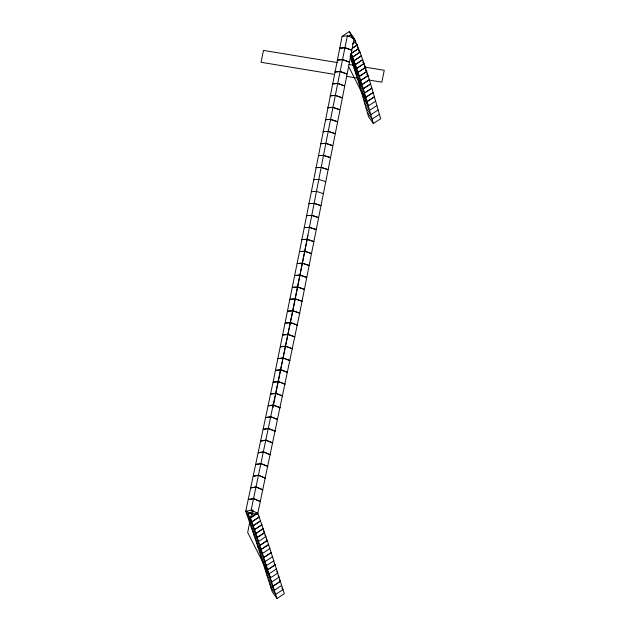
<?xml version="1.0" encoding="UTF-8"?>
<svg xmlns="http://www.w3.org/2000/svg" width="630" height="630" viewBox="0 0 630 630"><rect width="100%" height="100%" fill="white"/><g stroke="black" fill="none" stroke-linecap="round" stroke-linejoin="round"><path stroke-width="0.94" d="M323.513 155.389L318.284 155.649L323.513 155.374L330.364 157.642L323.513 155.389L304.747 251.283L299.51 251.591L273.05 382.237L245.747 511.221L256.505 542.58L272.215 591.735L276.98 598.5L284.287 593.728L268.585 544.564L257.827 513.206L299.683 313.204L354.178 38.391L349.359 31.5L342.098 36.406L299.51 251.591L304.755 251.252L311.59 253.583L304.747 251.283M323.513 155.374L325.86 143.388L332.711 145.648L325.868 143.372L320.631 143.664L325.86 143.388M325.868 143.372L335.325 95.437L342.153 97.792L335.333 95.398L330.081 95.807L335.325 95.437M304.755 251.252L292.871 310.748L287.611 311.22L292.879 310.716L299.683 313.204L292.871 310.748M335.333 95.398L340.113 71.529L346.925 73.962L340.121 71.481L334.853 71.978L340.113 71.529M340.121 71.481L344.949 47.699L351.745 50.227L344.957 47.644L339.672 48.234L344.949 47.699M252.307 509.631L247.677 532.46L270.609 577.663M273.066 407.334L307.905 235.62M292.879 310.716L251.102 510.324L245.747 511.221L250.535 518.033L255.953 533.484L263.253 528.672L255.953 533.484L276.98 598.5M344.957 47.644L347.39 35.815L354.178 38.391C365.707 64.213 372.85 91.673 380.654 118.771L373.33 123.496L368.574 116.786L358.517 81.995L350.059 56.196M245.747 511.221L252.472 514.104L253.244 510.513M350.831 34.792L348.414 36.43L350.839 34.808L355.651 41.682L352.422 43.864L355.651 41.682L350.831 34.792L349.359 31.5M373.33 123.496L364.557 92.972L371.873 88.224L364.557 92.98L363.282 88.736L370.598 83.979L363.282 88.743L359.399 76.332L366.699 71.544L365.644 70.04L366.699 71.544L359.399 76.34L355.391 64.52L362.691 59.7L355.399 64.536L354.029 60.74L361.321 55.913L354.036 60.756L351.241 53.455L358.525 48.597L357.454 47.069M351.241 53.455L358.525 48.597M250.535 518.033L257.827 513.206L251.102 510.324M251.898 521.853L259.19 517.025L251.898 521.853L247.118 515.041M253.26 525.703L260.552 520.876L253.252 525.696L248.472 518.892M254.607 529.578L261.907 524.759L254.607 529.578L249.827 522.774M365.376 67.528L358.076 72.332L353.304 65.536L358.076 72.332L365.376 67.528L364.321 66.016M252.512 530.625L257.292 537.414L264.592 532.61L263.529 531.098M257.292 537.414L264.592 532.61M255.181 538.571L259.954 545.36L267.262 540.556L266.199 539.052M259.954 545.352L267.262 540.556M261.285 549.36L268.585 544.564L261.285 549.36L256.505 542.58M360.707 80.419L368.014 75.632L366.951 74.127L368.014 75.632L360.699 80.412L355.934 73.647M262.608 553.384L257.827 546.604L262.608 553.376L269.908 548.588M263.923 557.424L271.231 552.636L263.923 557.424L259.15 550.644M272.546 556.699L265.238 561.487L260.466 554.707M273.853 560.771L266.553 565.559L261.781 558.786M263.088 562.873L267.86 569.646L275.168 564.866L274.105 563.362M267.86 569.646L275.168 564.866M276.475 568.961L269.168 573.749L264.395 566.976M268.309 579.332L273.073 586.097L280.389 581.325L279.326 579.82M273.073 586.097L280.389 581.325M281.689 585.451L274.381 590.231L269.608 583.467M367.085 101.58L374.409 96.839L367.085 101.572L362.329 94.846M375.661 101.186L368.345 105.927L363.589 99.201M376.913 105.564L369.589 110.297L364.841 103.58M378.165 109.959L370.842 114.684L366.085 107.966M379.41 114.361L372.086 119.086L367.329 112.376M252.472 514.104L257.827 513.206M342.098 36.406L347.39 35.815M313.598 179.652L318.819 179.393L325.678 181.637M311.259 191.654L316.481 191.394L323.332 193.638M337.798 62.646L263.474 50.416L261.064 62.291L333.53 74.214M348.941 64.473L353.587 65.244M364.738 67.071L384.253 70.284L381.843 82.16L369.763 80.167M346.539 76.348L357.683 78.183M359.399 76.332L354.627 69.56L359.399 76.34M363.282 88.736L358.517 81.995L363.282 88.743M359.801 86.239L364.557 92.972M276.72 571.575L277.783 573.08L270.475 577.852L265.702 571.087M278.027 575.694L279.082 577.198L271.774 581.97L267.01 575.206M281.933 588.089L282.988 589.585L275.68 594.366L270.908 587.601M362.982 62.063L364.045 63.575L356.745 68.394L351.965 61.59L356.745 68.394L364.045 63.575L362.982 62.063M354.029 60.74L350.304 55.44L354.036 60.756M355.391 64.52L350.611 57.716L355.399 64.536M256.536 513.245L257.599 514.757M264.868 535.059L265.931 536.571L258.631 541.375L253.851 534.587M251.173 526.688L255.953 533.484M348.626 66.552L368.117 104.974M350.839 34.808L352.288 38.209M357.1 45.084L352.249 48.345L357.1 45.084L356.029 43.557L357.1 45.084M359.935 52.203L352.65 57.062L350.516 54.022L352.642 57.054L359.935 52.203L358.864 50.683L359.935 52.203M250.354 512.899L247.929 514.505L250.354 512.899M255.764 514.072L250.094 517.821L255.772 514.072M369.314 79.782L361.998 84.554L357.234 77.797L361.998 84.554L369.314 79.782M373.149 92.516L365.825 97.256L361.069 90.523L365.825 97.264L373.149 92.516M253.614 498.653L248.259 499.543L253.607 498.669L260.34 501.535L253.614 498.653M256.111 486.982L250.764 487.864L256.111 486.998L262.844 489.849L256.111 486.982M258.607 475.311L253.26 476.17L258.607 475.327L265.34 478.154L258.607 475.311M261.096 463.625L255.756 464.467L261.096 463.648L267.829 466.452L261.096 463.625M263.584 451.93L258.245 452.757L263.576 451.954L270.317 454.742L263.584 451.93M266.057 440.228L260.725 441.031L266.057 440.252L272.806 443.016L266.057 440.228M268.53 428.518L263.206 429.298L268.53 428.542L275.279 431.282L268.53 428.518M271.002 416.792L265.679 417.548L270.995 416.816L277.751 419.541L271.002 416.792M273.459 405.058L268.144 405.791L273.452 405.082L280.216 407.775L273.459 405.058M275.916 393.309L270.601 394.018L275.909 393.341L282.673 396.01L275.916 393.309M278.358 381.552L273.05 382.237L278.358 381.583L285.13 384.221L278.358 381.552M280.799 369.779L275.499 370.432L280.791 369.81L287.571 372.425L280.799 369.779M283.232 357.998L277.932 358.62L283.224 358.021L290.013 360.612L283.232 357.998M285.658 346.193L280.366 346.791L285.65 346.224L292.438 348.784L285.658 346.193M288.075 334.38L282.783 334.955L288.067 334.412L294.864 336.94L288.075 334.38M342.531 59.551L337.255 60.094L342.523 59.598L349.327 62.079L342.531 59.551M290.485 322.552L285.201 323.095L290.477 322.584L297.281 325.08L290.485 322.552M295.273 298.856L290.005 299.329L295.265 298.888L302.085 301.313L295.273 298.856M337.719 83.436L332.459 83.877L337.711 83.475L344.539 85.869L337.719 83.436M297.659 286.981L292.399 287.422L297.651 287.012L304.471 289.406L297.659 286.981M300.03 275.089L294.777 275.491L300.022 275.121L306.857 277.483L300.03 275.089M332.955 107.376L327.702 107.746L332.947 107.407L339.783 109.738L332.955 107.376M302.392 263.183L297.147 263.553L302.392 263.214L309.228 265.537L302.392 263.183M330.585 119.369L325.34 119.708L330.577 119.393L337.42 121.692L330.585 119.369M328.222 131.363L322.985 131.678L328.214 131.387L335.065 133.662L328.222 131.363M307.101 239.305L301.872 239.62L307.101 239.329L313.945 241.605L307.101 239.305M309.456 227.343L304.219 227.643L309.448 227.367L316.299 229.627L309.456 227.343M311.795 215.373L306.566 215.649L311.795 215.381L318.646 217.633L311.795 215.373M321.166 167.383L315.945 167.651L321.166 167.391L328.017 169.635L321.166 167.383M314.142 203.388L308.913 203.655L314.134 203.395L320.993 205.64L314.142 203.388"/></g></svg>
